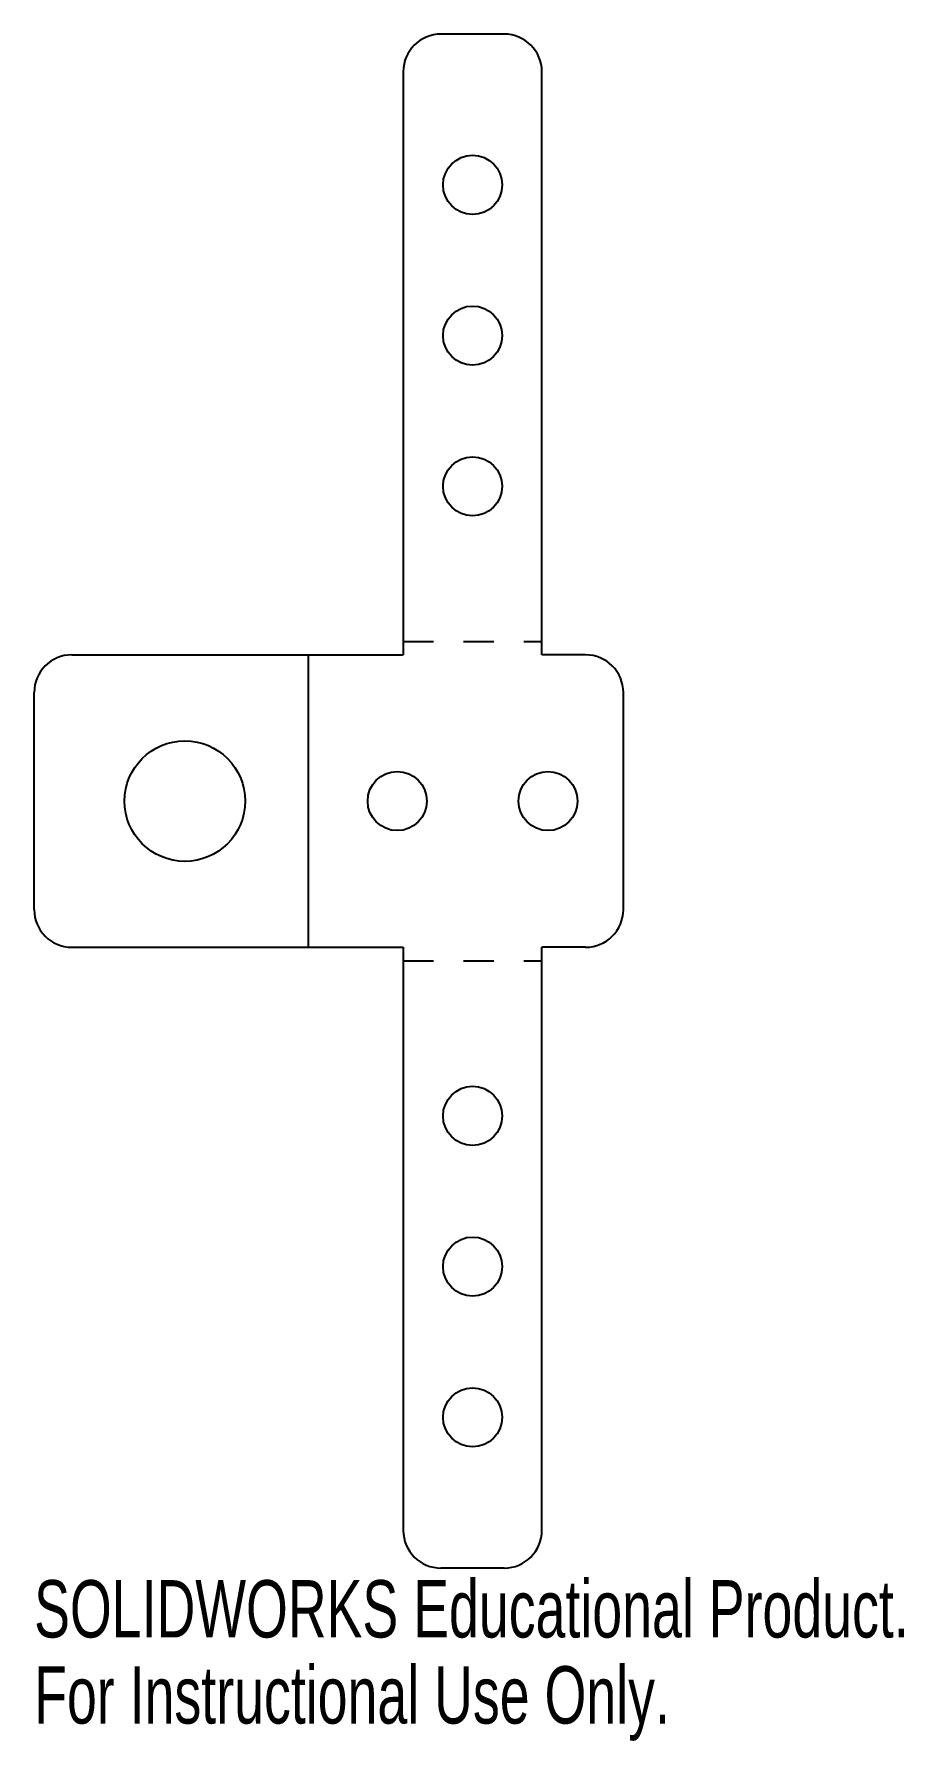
# Model space of a CAD drawing. Header units: inches. Extents: x 0 to 2.88, y -0.57 to 5.09.
import ezdxf

# ---------------------------------------------------------------- set-up
doc = ezdxf.new("R2010")
doc.units = ezdxf.units.IN
doc.header["$MEASUREMENT"] = 0
doc.linetypes.add('HIDDEN', pattern=[0.075, 0.05, -0.025])
doc.styles.add('SLDTEXTSTYLE0', font='TXT', dxfattribs={"width": 0.7})

msp = doc.modelspace()

# ---------------------------------------------------------------- linework, layer by layer
at = {"color": 7, "linetype": 'Continuous', "lineweight": 25}
for p, q in [((1.5592, 5.0884), (1.3492, 5.0884)), ((1.2242, 4.9634), (1.2242, 3.0292)), ((1.6842, 3.0292), (1.6842, 4.9634)), ((0.125, 3.0292), (1.2242, 3.0292)), ((1.8292, 3.0292), (1.6842, 3.0292)), ((0, 2.1842), (0, 2.9042)), ((1.9542, 2.1842), (1.9542, 2.9042)), ((0.125, 2.0592), (1.2242, 2.0592)), ((1.2242, 2.0592), (1.2242, 0.125)), ((1.8292, 2.0592), (1.6842, 2.0592)), ((1.6842, 0.125), (1.6842, 2.0592)), ((1.5592, 0), (1.3492, 0))]:
    msp.add_line(p, q, dxfattribs=at)
at = {"color": 7, "linetype": 'HIDDEN'}
for p, q in [((1.2242, 3.0738), (1.6842, 3.0738)), ((1.2242, 2.0146), (1.6842, 2.0146))]:
    msp.add_line(p, q, dxfattribs=at)
at = {"color": 7, "linetype": 'Continuous'}
msp.add_line((0.9096, 2.0592), (0.9096, 3.0292), dxfattribs=at)
at = {"color": 7, "linetype": 'Continuous', "lineweight": 25}
for centre, radius in [((1.4542, 4.5884), 0.098), ((1.4542, 4.0884), 0.098), ((1.4542, 3.5884), 0.098), ((0.5, 2.5442), 0.2), ((1.2042, 2.5442), 0.098), ((1.7042, 2.5442), 0.098), ((1.4542, 1.5), 0.098), ((1.4542, 1), 0.098), ((1.4542, 0.5), 0.098)]:
    msp.add_circle(centre, radius, dxfattribs=at)
for centre, start, end in [((1.3492, 4.9634), 90, 180), ((1.5592, 4.9634), 0, 90), ((0.125, 2.9042), 90, 180), ((1.8292, 2.9042), 0, 90), ((0.125, 2.1842), 180, 270), ((1.8292, 2.1842), 270, 0), ((1.3492, 0.125), 180, 270), ((1.5592, 0.125), 270, 0)]:
    msp.add_arc(centre, 0.125, start, end, dxfattribs=at)

# ---------------------------------------------------------------- texts
at = {"color": 7, "linetype": 'Continuous', "char_height": 0.1903, "attachment_point": 1, "style": 'SLDTEXTSTYLE0'}
for s, insert in [('SOLIDWORKS Educational Product.', (0, -0.0401)), ('For Instructional Use Only.', (0, -0.3256))]:
    msp.add_mtext(s, dxfattribs=dict(at, insert=insert))

doc.saveas('drawing.dxf')
